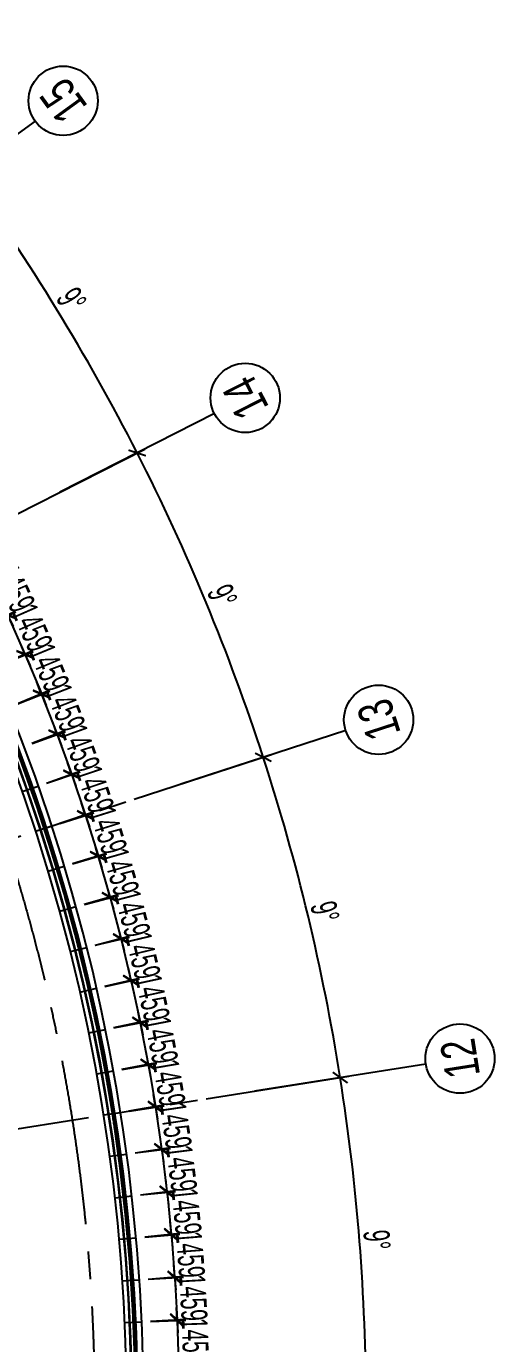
# Model space of a CAD drawing. Extents: x 104132 to 3338343, y -1228862 to 1409848.
# Drawn here: x 1305927 to 1322314, y 98885 to 144506 of the extents above; entities that cross this region are included whole.
import ezdxf
from ezdxf.enums import TextEntityAlignment as Align

# ---------------------------------------------------------------- set-up
doc = ezdxf.new("R2010")
doc.units = 0
doc.linetypes.add('CENTER', pattern=[50.8, 31.75, -6.35, 6.35, -6.35])
doc.linetypes.add('CENTER2', pattern=[28.575, 19.05, -3.175, 3.175, -3.175])
doc.layers.get('0').update_dxf_attribs({"color": 8})
doc.layers.get('Defpoints').update_dxf_attribs({"color": 8})
for name, color, linetype in [('#幕墙线-平面', 8, 'Continuous'), ('#标注', 8, 'Continuous'), ('#轴线', 8, 'CENTER2'), ('A-FLOR-UNDR', 8, 'Continuous'), ('DOTE', 8, 'CENTER')]:
    doc.layers.add(name, color=color, linetype=linetype)
doc.styles.add('JHZX', font='jrs.shx', dxfattribs={"width": 0.6, "bigfont": 'jhz.shx'})
doc.dimstyles.new('JZBZ-300', dxfattribs={"dimscale": 300, "dimtxt": 3, "dimasz": 1.5, "dimexe": 1, "dimexo": 1, "dimgap": 0.5, "dimtad": 1, "dimdec": 0, "dimdsep": 46, "dimtxsty": 'JHZX', "dimblk1": 'ARCHTICK', "dimblk2": 'ARCHTICK', "dimsah": 1, "dimcen": 0, "dimclrd": 1, "dimclre": 1, "dimclrt": 2, "dimadec": 3, "dimazin": 2, "dimtfac": 1, "dimtdec": 0, "dimtix": 1, "dimtmove": 0, "dimatfit": 3, "dimfxl": 1, "dimtolj": 1, "dimlwd": -1, "dimlwe": -1, "dimarcsym": 1})

# ---------------------------------------------------------------- blocks, each defined once
blk = doc.blocks.new('_ARCHTICK')
at = {"color": 0, "linetype": 'ByBlock', "const_width": 0.15}
blk.add_lwpolyline([(-0.5, -0.5), (0.5, 0.5)], dxfattribs=at)
blk = doc.blocks.new('*D15')
at = {"layer": '#标注', "color": 1, "ltscale": 300, "transparency": 16777216}
for p, q in [((638631, -136708), (643569, -135926)), ((639468, -147346), (644468, -147346))]:
    blk.add_line(p, q, dxfattribs=at)
blk.add_arc((571468, -147346), 72700, 360, 9, dxfattribs=at)
at = {"layer": 'Defpoints', "color": 0, "ltscale": 300, "transparency": 16777216}
for p in [(638334, -136755), (644068, -143541), (571468, -147346), (639168, -147346)]:
    blk.add_point(p, dxfattribs=at)
at = {"layer": '#标注', "color": 1, "ltscale": 300, "transparency": 16777216, "xscale": 450, "yscale": 450, "zscale": 450}
for p, rotation in [((643273, -135973), 99.00000000000026), ((644168, -147346), 269.9999999999998)]:
    blk.add_blockref('_ARCHTICK', p, dxfattribs=dict(at, rotation=rotation))
at = {"layer": '#标注', "color": 2, "ltscale": 300, "transparency": 16777216, "insert": (644542, -141595), "char_height": 900, "attachment_point": 5, "rotation": 274.5, "style": 'JHZX'}
blk.add_mtext('\\A1;9°', dxfattribs=at)
blk = doc.blocks.new('*D16')
at = {"layer": '#标注', "color": 1, "ltscale": 300, "transparency": 16777216}
for p, q in [((636140, -126333), (640895, -124788)), ((638631, -136708), (643569, -135926))]:
    blk.add_line(p, q, dxfattribs=at)
blk.add_arc((571468, -147346), 72700, 9, 18, dxfattribs=at)
at = {"layer": 'Defpoints', "color": 0, "ltscale": 300, "transparency": 16777216}
for p in [(635854, -126425), (642579, -132231), (638334, -136755), (571468, -147346)]:
    blk.add_point(p, dxfattribs=at)
at = {"layer": '#标注', "color": 1, "ltscale": 300, "transparency": 16777216, "xscale": 450, "yscale": 450, "zscale": 450}
for p, rotation in [((640610, -124880), 108.0000000000008), ((643273, -135973), 279.0000000000009)]:
    blk.add_blockref('_ARCHTICK', p, dxfattribs=dict(at, rotation=rotation))
at = {"layer": '#标注', "color": 2, "ltscale": 300, "transparency": 16777216, "insert": (642743, -130234), "char_height": 900, "attachment_point": 5, "rotation": 283.5, "style": 'JHZX'}
blk.add_mtext('\\A1;9°', dxfattribs=at)
blk = doc.blocks.new('*D17')
at = {"layer": '#标注', "color": 1, "ltscale": 300, "transparency": 16777216}
for p, q in [((632056, -116475), (636511, -114205)), ((636140, -126333), (640895, -124788))]:
    blk.add_line(p, q, dxfattribs=at)
blk.add_arc((571468, -147346), 72700, 18, 27, dxfattribs=at)
at = {"layer": 'Defpoints', "color": 0, "ltscale": 300, "transparency": 16777216}
for p in [(631789, -116611), (639339, -121293), (635854, -126425), (571468, -147346)]:
    blk.add_point(p, dxfattribs=at)
at = {"layer": '#标注', "color": 1, "ltscale": 300, "transparency": 16777216, "xscale": 450, "yscale": 450, "zscale": 450}
for p, rotation in [((636244, -114341), 117.0000000000009), ((640610, -124880), 288.0000000000002)]:
    blk.add_blockref('_ARCHTICK', p, dxfattribs=dict(at, rotation=rotation))
at = {"layer": '#标注', "color": 2, "ltscale": 300, "transparency": 16777216, "insert": (639188, -119295), "char_height": 900, "attachment_point": 5, "rotation": 292.5, "style": 'JHZX'}
blk.add_mtext('\\A1;9°', dxfattribs=at)
blk = doc.blocks.new('*D18')
at = {"layer": '#标注', "color": 1, "ltscale": 300, "transparency": 16777216}
for p, q in [((626481, -107376), (630526, -104438)), ((632056, -116475), (636511, -114205))]:
    blk.add_line(p, q, dxfattribs=at)
blk.add_arc((571468, -147346), 72700, 27, 36, dxfattribs=at)
at = {"layer": 'Defpoints', "color": 0, "ltscale": 300, "transparency": 16777216}
for p in [(626238, -107553), (634428, -110996), (631789, -116611), (571468, -147346)]:
    blk.add_point(p, dxfattribs=at)
at = {"layer": '#标注', "color": 1, "ltscale": 300, "transparency": 16777216, "xscale": 450, "yscale": 450, "zscale": 450}
for p, rotation in [((630283, -104614), 126.000000000001), ((636244, -114341), 297.0000000000011)]:
    blk.add_blockref('_ARCHTICK', p, dxfattribs=dict(at, rotation=rotation))
at = {"layer": '#标注', "color": 2, "ltscale": 300, "transparency": 16777216, "insert": (633966, -109047), "char_height": 900, "attachment_point": 5, "rotation": 301.5, "style": 'JHZX'}
blk.add_mtext('\\A1;9°', dxfattribs=at)
blk = doc.blocks.new('*U1046')
blk.add_line((0, -20), (0, 0))
blk.add_circle((0, -24), 4)
at = {"style": 'JHZX', "width": 0.75}
blk.add_attdef('AXES', text='', height=4, dxfattribs=at).set_placement((0, -24), align=Align.MIDDLE_CENTER)
blk = doc.blocks.new('QWEAFSD')
at = {"layer": '#幕墙线-平面', "ltscale": 300}
for points in [[(233621, 508458), (234174, 508651)], [(234083, 507089), (234640, 507269)], [(234515, 505709), (235075, 505877)], [(234915, 504320), (235479, 504476)], [(235284, 502922), (235851, 503065)], [(235621, 501517), (236191, 501647)], [(235927, 500104), (236500, 500222)], [(236201, 498685), (236777, 498789)], [(236443, 497260), (237021, 497351)], [(236653, 495830), (237233, 495908)], [(236831, 494395), (237412, 494461)], [(236977, 492957), (237559, 493010)], [(237090, 491516), (237674, 491556)], [(237171, 490073), (237756, 490099)]]:
    blk.add_lwpolyline(points, dxfattribs=at)
at = {"layer": 'A-FLOR-UNDR', "ltscale": 5}
for radius, end in [(65000, 202.58664), (64800, 202.00419), (64750, 201.83199), (64600, 201.19687), (64580, 201.09026), (64415, 200.57143)]:
    blk.add_arc((172821, 487183), radius, 322.26362, end, dxfattribs=at)
blk = doc.blocks.new('*D198')
at = {"layer": '#标注', "color": 1, "ltscale": 300, "transparency": 16777216}
for p, q in [((445997, -271796), (447107, -271276)), ((446835, -271404), (446645, -270996)), ((446835, -271404), (447453, -272725)), ((446615, -273117), (447725, -272598)), ((447453, -272725), (447644, -273132))]:
    blk.add_line(p, q, dxfattribs=at)
at = {"layer": 'Defpoints', "color": 0, "ltscale": 300, "transparency": 16777216}
for p in [(445725, -271923), (447453, -272725), (446344, -273244)]:
    blk.add_point(p, dxfattribs=at)
at = {"layer": '#标注', "color": 1, "ltscale": 300, "transparency": 16777216, "xscale": 450, "yscale": 450, "zscale": 450}
for p, rotation in [((446835, -271404), 295.0714285714671), ((447453, -272725), 115.071428571467)]:
    blk.add_blockref('_ARCHTICK', p, dxfattribs=dict(at, rotation=rotation))
at = {"layer": '#标注', "color": 2, "ltscale": 300, "transparency": 16777216, "insert": (447688, -271810), "char_height": 900, "attachment_point": 5, "rotation": 295.0714, "style": 'JHZX'}
blk.add_mtext('\\A1;1459', dxfattribs=at)
blk = doc.blocks.new('*D199')
at = {"layer": '#标注', "color": 1, "ltscale": 300, "transparency": 16777216}
for p, q in [((447465, -272750), (447283, -272338)), ((446618, -273123), (447739, -272629)), ((447465, -272750), (448053, -274084)), ((447206, -274458), (448328, -273963)), ((448053, -274084), (448234, -274496))]:
    blk.add_line(p, q, dxfattribs=at)
at = {"layer": 'Defpoints', "color": 0, "ltscale": 300, "transparency": 16777216}
for p in [(446344, -273244), (448053, -274084), (446932, -274579)]:
    blk.add_point(p, dxfattribs=at)
at = {"layer": '#标注', "color": 1, "ltscale": 300, "transparency": 16777216, "xscale": 450, "yscale": 450, "zscale": 450}
for p, rotation in [((447465, -272750), 293.7857142857535), ((448053, -274084), 113.7857142857535)]:
    blk.add_blockref('_ARCHTICK', p, dxfattribs=dict(at, rotation=rotation))
at = {"layer": '#标注', "color": 2, "ltscale": 300, "transparency": 16777216, "insert": (448308, -273175), "char_height": 900, "attachment_point": 5, "rotation": 293.7857, "style": 'JHZX'}
blk.add_mtext('\\A1;1459', dxfattribs=at)
blk = doc.blocks.new('*D200')
at = {"layer": '#标注', "color": 1, "ltscale": 300, "transparency": 16777216}
for p, q in [((448064, -274110), (447892, -273694)), ((447209, -274464), (448341, -273995)), ((448064, -274110), (448622, -275457)), ((447767, -275811), (448899, -275342)), ((448622, -275457), (448794, -275873))]:
    blk.add_line(p, q, dxfattribs=at)
at = {"layer": 'Defpoints', "color": 0, "ltscale": 300, "transparency": 16777216}
for p in [(446932, -274579), (448622, -275457), (447490, -275926)]:
    blk.add_point(p, dxfattribs=at)
at = {"layer": '#标注', "color": 1, "ltscale": 300, "transparency": 16777216, "xscale": 450, "yscale": 450, "zscale": 450}
for p, rotation in [((448064, -274110), 292.5000000000364), ((448622, -275457), 112.5000000000364)]:
    blk.add_blockref('_ARCHTICK', p, dxfattribs=dict(at, rotation=rotation))
at = {"layer": '#标注', "color": 2, "ltscale": 300, "transparency": 16777216, "insert": (448897, -274554), "char_height": 900, "attachment_point": 5, "rotation": 292.5, "style": 'JHZX'}
blk.add_mtext('\\A1;1459', dxfattribs=at)
blk = doc.blocks.new('*D201')
at = {"layer": '#标注', "color": 1, "ltscale": 300, "transparency": 16777216}
for p, q in [((448632, -275483), (448469, -275063)), ((447770, -275818), (448912, -275374)), ((448632, -275483), (449160, -276842)), ((448297, -277177), (449440, -276734)), ((449160, -276842), (449323, -277262))]:
    blk.add_line(p, q, dxfattribs=at)
at = {"layer": 'Defpoints', "color": 0, "ltscale": 300, "transparency": 16777216}
for p in [(447490, -275926), (449160, -276842), (448018, -277286)]:
    blk.add_point(p, dxfattribs=at)
at = {"layer": '#标注', "color": 1, "ltscale": 300, "transparency": 16777216, "xscale": 450, "yscale": 450, "zscale": 450}
for p, rotation in [((448632, -275483), 291.2142857143141), ((449160, -276842), 111.2142857143141)]:
    blk.add_blockref('_ARCHTICK', p, dxfattribs=dict(at, rotation=rotation))
at = {"layer": '#标注', "color": 2, "ltscale": 300, "transparency": 16777216, "insert": (449455, -275945), "char_height": 900, "attachment_point": 5, "rotation": 291.2143, "style": 'JHZX'}
blk.add_mtext('\\A1;1459', dxfattribs=at)
blk = doc.blocks.new('*D202')
at = {"layer": '#标注', "color": 1, "ltscale": 300, "transparency": 16777216}
for p, q in [((449170, -276868), (449016, -276445)), ((448300, -277184), (449452, -276766)), ((449170, -276868), (449667, -278239)), ((448797, -278555), (449949, -278137)), ((449667, -278239), (449820, -278662))]:
    blk.add_line(p, q, dxfattribs=at)
at = {"layer": 'Defpoints', "color": 0, "ltscale": 300, "transparency": 16777216}
for p in [(448018, -277286), (449667, -278239), (448515, -278657)]:
    blk.add_point(p, dxfattribs=at)
at = {"layer": '#标注', "color": 1, "ltscale": 300, "transparency": 16777216, "xscale": 450, "yscale": 450, "zscale": 450}
for p, rotation in [((449170, -276868), 289.9285714286084), ((449667, -278239), 109.9285714286084)]:
    blk.add_blockref('_ARCHTICK', p, dxfattribs=dict(at, rotation=rotation))
at = {"layer": '#标注', "color": 2, "ltscale": 300, "transparency": 16777216, "insert": (449982, -277349), "char_height": 900, "attachment_point": 5, "rotation": 289.9286, "style": 'JHZX'}
blk.add_mtext('\\A1;1459', dxfattribs=at)
blk = doc.blocks.new('*D203')
at = {"layer": '#标注', "color": 1, "ltscale": 300, "transparency": 16777216}
for p, q in [((448799, -278561), (449960, -278169)), ((449676, -278265), (449532, -277839)), ((449676, -278265), (450142, -279647)), ((449265, -279943), (450426, -279551)), ((450142, -279647), (450286, -280074))]:
    blk.add_line(p, q, dxfattribs=at)
at = {"layer": 'Defpoints', "color": 0, "ltscale": 300, "transparency": 16777216}
for p in [(448515, -278657), (450142, -279647), (448981, -280039)]:
    blk.add_point(p, dxfattribs=at)
at = {"layer": '#标注', "color": 1, "ltscale": 300, "transparency": 16777216, "xscale": 450, "yscale": 450, "zscale": 450}
for p, rotation in [((449676, -278265), 288.6428571428864), ((450142, -279647), 108.6428571428864)]:
    blk.add_blockref('_ARCHTICK', p, dxfattribs=dict(at, rotation=rotation))
at = {"layer": '#标注', "color": 2, "ltscale": 300, "transparency": 16777216, "insert": (450478, -278765), "char_height": 900, "attachment_point": 5, "rotation": 288.6429, "style": 'JHZX'}
blk.add_mtext('\\A1;1459', dxfattribs=at)
blk = doc.blocks.new('*D204')
at = {"layer": '#标注', "color": 1, "ltscale": 300, "transparency": 16777216}
for p, q in [((449267, -279950), (450437, -279584)), ((450151, -279674), (450016, -279244)), ((450151, -279674), (450586, -281066)), ((449703, -281342), (450872, -280976)), ((450586, -281066), (450720, -281495))]:
    blk.add_line(p, q, dxfattribs=at)
at = {"layer": 'Defpoints', "color": 0, "ltscale": 300, "transparency": 16777216}
for p in [(448981, -280039), (449416, -281431), (450586, -281066)]:
    blk.add_point(p, dxfattribs=at)
at = {"layer": '#标注', "color": 1, "ltscale": 300, "transparency": 16777216, "xscale": 450, "yscale": 450, "zscale": 450}
for p, rotation in [((450151, -279674), 287.3571428571817), ((450586, -281066), 107.3571428571817)]:
    blk.add_blockref('_ARCHTICK', p, dxfattribs=dict(at, rotation=rotation))
at = {"layer": '#标注', "color": 2, "ltscale": 300, "transparency": 16777216, "insert": (450941, -280191), "char_height": 900, "attachment_point": 5, "rotation": 287.3571, "style": 'JHZX'}
blk.add_mtext('\\A1;1459', dxfattribs=at)
blk = doc.blocks.new('*D205')
at = {"layer": '#标注', "color": 1, "ltscale": 300, "transparency": 16777216}
for p, q in [((449705, -281348), (450882, -281009)), ((450594, -281092), (450469, -280660)), ((450594, -281092), (450997, -282494)), ((450108, -282750), (451286, -282411)), ((450997, -282494), (451122, -282926))]:
    blk.add_line(p, q, dxfattribs=at)
at = {"layer": 'Defpoints', "color": 0, "ltscale": 300, "transparency": 16777216}
for p in [(449416, -281431), (449820, -282833), (450997, -282494)]:
    blk.add_point(p, dxfattribs=at)
at = {"layer": '#标注', "color": 1, "ltscale": 300, "transparency": 16777216, "xscale": 450, "yscale": 450, "zscale": 450}
for p, rotation in [((450594, -281092), 286.0714285714694), ((450997, -282494), 106.0714285714694)]:
    blk.add_blockref('_ARCHTICK', p, dxfattribs=dict(at, rotation=rotation))
at = {"layer": '#标注', "color": 2, "ltscale": 300, "transparency": 16777216, "insert": (451372, -281627), "char_height": 900, "attachment_point": 5, "rotation": 286.0714, "style": 'JHZX'}
blk.add_mtext('\\A1;1459', dxfattribs=at)
blk = doc.blocks.new('*D206')
at = {"layer": '#标注', "color": 1, "ltscale": 300, "transparency": 16777216}
for p, q in [((451005, -282520), (450890, -282085)), ((450110, -282756), (451295, -282444)), ((451005, -282520), (451377, -283930)), ((450482, -284166), (451667, -283854)), ((451377, -283930), (451492, -284365))]:
    blk.add_line(p, q, dxfattribs=at)
at = {"layer": 'Defpoints', "color": 0, "ltscale": 300, "transparency": 16777216}
for p in [(449820, -282833), (451377, -283930), (450192, -284243)]:
    blk.add_point(p, dxfattribs=at)
at = {"layer": '#标注', "color": 1, "ltscale": 300, "transparency": 16777216, "xscale": 450, "yscale": 450, "zscale": 450}
for p, rotation in [((451005, -282520), 284.7857142857561), ((451377, -283930), 104.7857142857562)]:
    blk.add_blockref('_ARCHTICK', p, dxfattribs=dict(at, rotation=rotation))
at = {"layer": '#标注', "color": 2, "ltscale": 300, "transparency": 16777216, "insert": (451771, -283072), "char_height": 900, "attachment_point": 5, "rotation": 284.7857, "style": 'JHZX'}
blk.add_mtext('\\A1;1459', dxfattribs=at)
blk = doc.blocks.new('*D207')
at = {"layer": '#标注', "color": 1, "ltscale": 300, "transparency": 16777216}
for p, q in [((451384, -283957), (451279, -283519)), ((450484, -284173), (451675, -283887)), ((451384, -283957), (451724, -285375)), ((450825, -285591), (452016, -285305)), ((451724, -285375), (451829, -285813))]:
    blk.add_line(p, q, dxfattribs=at)
at = {"layer": 'Defpoints', "color": 0, "ltscale": 300, "transparency": 16777216}
for p in [(450192, -284243), (451724, -285375), (450533, -285661)]:
    blk.add_point(p, dxfattribs=at)
at = {"layer": '#标注', "color": 1, "ltscale": 300, "transparency": 16777216, "xscale": 450, "yscale": 450, "zscale": 450}
for p, rotation in [((451384, -283957), 283.5000000000358), ((451724, -285375), 103.5000000000358)]:
    blk.add_blockref('_ARCHTICK', p, dxfattribs=dict(at, rotation=rotation))
at = {"layer": '#标注', "color": 2, "ltscale": 300, "transparency": 16777216, "insert": (452137, -284526), "char_height": 900, "attachment_point": 5, "rotation": 283.5, "style": 'JHZX'}
blk.add_mtext('\\A1;1459', dxfattribs=at)
blk = doc.blocks.new('*D208')
at = {"layer": '#标注', "color": 1, "ltscale": 300, "transparency": 16777216}
for p, q in [((451730, -285402), (451635, -284962)), ((450826, -285598), (452024, -285339)), ((451730, -285402), (452039, -286828)), ((451135, -287023), (452332, -286764)), ((452039, -286828), (452134, -287267))]:
    blk.add_line(p, q, dxfattribs=at)
at = {"layer": 'Defpoints', "color": 0, "ltscale": 300, "transparency": 16777216}
for p in [(450533, -285661), (452039, -286828), (450841, -287087)]:
    blk.add_point(p, dxfattribs=at)
at = {"layer": '#标注', "color": 1, "ltscale": 300, "transparency": 16777216, "xscale": 450, "yscale": 450, "zscale": 450}
for p, rotation in [((451730, -285402), 282.2142857143251), ((452039, -286828), 102.2142857143251)]:
    blk.add_blockref('_ARCHTICK', p, dxfattribs=dict(at, rotation=rotation))
at = {"layer": '#标注', "color": 2, "ltscale": 300, "transparency": 16777216, "insert": (452471, -285988), "char_height": 900, "attachment_point": 5, "rotation": 282.2143, "style": 'JHZX'}
blk.add_mtext('\\A1;1459', dxfattribs=at)
blk = doc.blocks.new('*D209')
at = {"layer": '#标注', "color": 1, "ltscale": 300, "transparency": 16777216}
for p, q in [((452044, -286855), (451959, -286413)), ((451136, -287030), (452339, -286798)), ((452044, -286855), (452321, -288287)), ((451412, -288462), (452616, -288230)), ((452321, -288287), (452406, -288729))]:
    blk.add_line(p, q, dxfattribs=at)
at = {"layer": 'Defpoints', "color": 0, "ltscale": 300, "transparency": 16777216}
for p in [(450841, -287087), (452321, -288287), (451118, -288519)]:
    blk.add_point(p, dxfattribs=at)
at = {"layer": '#标注', "color": 1, "ltscale": 300, "transparency": 16777216, "xscale": 450, "yscale": 450, "zscale": 450}
for p, rotation in [((452044, -286855), 280.928571428606), ((452321, -288287), 100.928571428606)]:
    blk.add_blockref('_ARCHTICK', p, dxfattribs=dict(at, rotation=rotation))
at = {"layer": '#标注', "color": 2, "ltscale": 300, "transparency": 16777216, "insert": (452772, -287457), "char_height": 900, "attachment_point": 5, "rotation": 280.9286, "style": 'JHZX'}
blk.add_mtext('\\A1;1459', dxfattribs=at)
blk = doc.blocks.new('*D210')
at = {"layer": '#标注', "color": 1, "ltscale": 300, "transparency": 16777216}
for p, q in [((451414, -288469), (452622, -288263)), ((452326, -288314), (452250, -287870)), ((452326, -288314), (452570, -289752)), ((451658, -289907), (452866, -289701)), ((452570, -289752), (452646, -290195))]:
    blk.add_line(p, q, dxfattribs=at)
at = {"layer": 'Defpoints', "color": 0, "ltscale": 300, "transparency": 16777216}
for p in [(451118, -288519), (451362, -289957), (452570, -289752)]:
    blk.add_point(p, dxfattribs=at)
at = {"layer": '#标注', "color": 1, "ltscale": 300, "transparency": 16777216, "xscale": 450, "yscale": 450, "zscale": 450}
for p, rotation in [((452326, -288314), 279.6428571428901), ((452570, -289752), 99.64285714289011)]:
    blk.add_blockref('_ARCHTICK', p, dxfattribs=dict(at, rotation=rotation))
at = {"layer": '#标注', "color": 2, "ltscale": 300, "transparency": 16777216, "insert": (453040, -288932), "char_height": 900, "attachment_point": 5, "rotation": 279.6429, "style": 'JHZX'}
blk.add_mtext('\\A1;1459', dxfattribs=at)
blk = doc.blocks.new('*D211')
at = {"layer": '#标注', "color": 1, "ltscale": 300, "transparency": 16777216}
for p, q in [((452574, -289779), (452509, -289334)), ((451659, -289913), (452871, -289735)), ((452574, -289779), (452786, -291222)), ((451871, -291356), (453083, -291178)), ((452786, -291222), (452852, -291667))]:
    blk.add_line(p, q, dxfattribs=at)
at = {"layer": 'Defpoints', "color": 0, "ltscale": 300, "transparency": 16777216}
for p in [(451362, -289957), (451574, -291400), (452786, -291222)]:
    blk.add_point(p, dxfattribs=at)
at = {"layer": '#标注', "color": 1, "ltscale": 300, "transparency": 16777216, "xscale": 450, "yscale": 450, "zscale": 450}
for p, rotation in [((452574, -289779), 278.35714285719), ((452786, -291222), 98.35714285718996)]:
    blk.add_blockref('_ARCHTICK', p, dxfattribs=dict(at, rotation=rotation))
at = {"layer": '#标注', "color": 2, "ltscale": 300, "transparency": 16777216, "insert": (453274, -290413), "char_height": 900, "attachment_point": 5, "rotation": 278.3571, "style": 'JHZX'}
blk.add_mtext('\\A1;1459', dxfattribs=at)
blk = doc.blocks.new('*D212')
at = {"layer": '#标注', "color": 1, "ltscale": 300, "transparency": 16777216}
for p, q in [((452790, -291249), (452735, -290803)), ((451872, -291363), (453088, -291212)), ((452790, -291249), (452970, -292697)), ((452051, -292811), (453267, -292660)), ((452970, -292697), (453025, -293143))]:
    blk.add_line(p, q, dxfattribs=at)
at = {"layer": 'Defpoints', "color": 0, "ltscale": 300, "transparency": 16777216}
for p in [(451574, -291400), (451754, -292847), (452970, -292697)]:
    blk.add_point(p, dxfattribs=at)
at = {"layer": '#标注', "color": 1, "ltscale": 300, "transparency": 16777216, "xscale": 450, "yscale": 450, "zscale": 450}
for p, rotation in [((452790, -291249), 277.071428571465), ((452970, -292697), 97.07142857146505)]:
    blk.add_blockref('_ARCHTICK', p, dxfattribs=dict(at, rotation=rotation))
at = {"layer": '#标注', "color": 2, "ltscale": 300, "transparency": 16777216, "insert": (453475, -291899), "char_height": 900, "attachment_point": 5, "rotation": 277.0714, "style": 'JHZX'}
blk.add_mtext('\\A1;1459', dxfattribs=at)
blk = doc.blocks.new('*D213')
at = {"layer": '#标注', "color": 1, "ltscale": 300, "transparency": 16777216}
for p, q in [((452973, -292724), (452927, -292276)), ((452052, -292817), (453271, -292694)), ((452973, -292724), (453120, -294175)), ((452199, -294268), (453418, -294145)), ((453120, -294175), (453165, -294623))]:
    blk.add_line(p, q, dxfattribs=at)
at = {"layer": 'Defpoints', "color": 0, "ltscale": 300, "transparency": 16777216}
for p in [(451754, -292847), (453120, -294175), (451901, -294299)]:
    blk.add_point(p, dxfattribs=at)
at = {"layer": '#标注', "color": 1, "ltscale": 300, "transparency": 16777216, "xscale": 450, "yscale": 450, "zscale": 450}
for p, rotation in [((452973, -292724), 275.7857142857609), ((453120, -294175), 95.78571428576086)]:
    blk.add_blockref('_ARCHTICK', p, dxfattribs=dict(at, rotation=rotation))
at = {"layer": '#标注', "color": 2, "ltscale": 300, "transparency": 16777216, "insert": (453643, -293389), "char_height": 900, "attachment_point": 5, "rotation": 275.7857, "style": 'JHZX'}
blk.add_mtext('\\A1;1459', dxfattribs=at)
blk = doc.blocks.new('*D214')
at = {"layer": '#标注', "color": 1, "ltscale": 300, "transparency": 16777216}
for p, q in [((453122, -294202), (453087, -293754)), ((452200, -294275), (453421, -294179)), ((453122, -294202), (453237, -295657)), ((452314, -295729), (453536, -295633)), ((453237, -295657), (453272, -296105))]:
    blk.add_line(p, q, dxfattribs=at)
at = {"layer": 'Defpoints', "color": 0, "ltscale": 300, "transparency": 16777216}
for p in [(451901, -294299), (452015, -295753), (453237, -295657)]:
    blk.add_point(p, dxfattribs=at)
at = {"layer": '#标注', "color": 1, "ltscale": 300, "transparency": 16777216, "xscale": 450, "yscale": 450, "zscale": 450}
for p, rotation in [((453122, -294202), 274.5000000000484), ((453237, -295657), 94.5000000000484)]:
    blk.add_blockref('_ARCHTICK', p, dxfattribs=dict(at, rotation=rotation))
at = {"layer": '#标注', "color": 2, "ltscale": 300, "transparency": 16777216, "insert": (453778, -294882), "char_height": 900, "attachment_point": 5, "rotation": 274.5, "style": 'JHZX'}
blk.add_mtext('\\A1;1459', dxfattribs=at)
blk = doc.blocks.new('*D215')
at = {"layer": '#标注', "color": 1, "ltscale": 300, "transparency": 16777216}
for p, q in [((453239, -295684), (453213, -295235)), ((452315, -295736), (453538, -295667)), ((453239, -295684), (453320, -297140)), ((452397, -297192), (453620, -297123)), ((453320, -297140), (453346, -297590))]:
    blk.add_line(p, q, dxfattribs=at)
at = {"layer": 'Defpoints', "color": 0, "ltscale": 300, "transparency": 16777216}
for p in [(452015, -295753), (452097, -297209), (453320, -297140)]:
    blk.add_point(p, dxfattribs=at)
at = {"layer": '#标注', "color": 1, "ltscale": 300, "transparency": 16777216, "xscale": 450, "yscale": 450, "zscale": 450}
for p, rotation in [((453239, -295684), 273.2142857143227), ((453320, -297140), 93.2142857143227)]:
    blk.add_blockref('_ARCHTICK', p, dxfattribs=dict(at, rotation=rotation))
at = {"layer": '#标注', "color": 2, "ltscale": 300, "transparency": 16777216, "insert": (453879, -296378), "char_height": 900, "attachment_point": 5, "rotation": 273.2143, "style": 'JHZX'}
blk.add_mtext('\\A1;1459', dxfattribs=at)
blk = doc.blocks.new('*D216')
at = {"layer": '#标注', "color": 1, "ltscale": 300, "transparency": 16777216}
for p, q in [((453322, -297168), (453306, -296718)), ((452397, -297199), (453621, -297158)), ((453322, -297168), (453371, -298625)), ((452446, -298657), (453671, -298615)), ((453371, -298625), (453386, -299075))]:
    blk.add_line(p, q, dxfattribs=at)
at = {"layer": 'Defpoints', "color": 0, "ltscale": 300, "transparency": 16777216}
for p in [(452097, -297209), (452146, -298667), (453371, -298625)]:
    blk.add_point(p, dxfattribs=at)
at = {"layer": '#标注', "color": 1, "ltscale": 300, "transparency": 16777216, "xscale": 450, "yscale": 450, "zscale": 450}
for p, rotation in [((453322, -297168), 271.9285714286083), ((453371, -298625), 91.92857142860835)]:
    blk.add_blockref('_ARCHTICK', p, dxfattribs=dict(at, rotation=rotation))
at = {"layer": '#标注', "color": 2, "ltscale": 300, "transparency": 16777216, "insert": (453946, -297876), "char_height": 900, "attachment_point": 5, "rotation": 271.9286, "style": 'JHZX'}
blk.add_mtext('\\A1;1459', dxfattribs=at)
blk = doc.blocks.new('轴网20240313')
at = {"layer": '#标注', "ltscale": 300}
blk.add_circle((571467.9, -147345.9), 64700, dxfattribs=at)
at = {"layer": '#轴线', "ltscale": 300}
for p, q in [((586019, -142617.9), (635854.4, -126425.4)), ((586579.5, -144952.4), (638334.4, -136755.3))]:
    blk.add_line(p, q, dxfattribs=at)
for radius in [64700, 63300]:
    blk.add_circle((571467.9, -147345.9), radius, dxfattribs=at)
at = {"layer": '#标注'}
for p, xscale, yscale, zscale, rotation, values in [((627856.3, -106377.3), 300, 300, 300, 125.9999999999873, {'AXES': '15'}), ((633571, -115702.8), 300, 300, 300, 116.9999999999873, {'AXES': '14'}), ((637756.5, -125807.4), 300.0000000000007, 300.0000000000007, 300.0000000000007, 107.9999999999874, {'AXES': '13'}), ((640309.7, -136442.4), 300, 300, 300, 98.99999999998602, {'AXES': '12'})]:
    blk.add_blockref('*U1046', p, dxfattribs=dict(at, xscale=xscale, yscale=yscale, zscale=zscale, rotation=rotation)).add_auto_attribs(values)
at = {"layer": '#标注', "ltscale": 300}
for base, p1, p2, picture, middle in [((634427.9, -110995.9), (631789, -116610.7), (626238.3, -107552.8), '*D18', (633966.4, -109046.7)), ((639339.2, -121292.5), (635854.4, -126425.4), (631789, -116610.7), '*D17', (639188.2, -119295.2)), ((642579.2, -132230.7), (638334.4, -136755.3), (635854.4, -126425.4), '*D16', (642742.6, -130234.3)), ((644068.2, -143541.1), (639167.9, -147345.9), (638334.4, -136755.3), '*D15', (644541.9, -141594.8))]:
    dim = blk.add_angular_dim_3p(base=base, center=(571467.9, -147345.9), p1=p1, p2=p2, dimstyle='JZBZ-300', dxfattribs=at)
    dim.commit()
    dim.dimension.update_dxf_attribs({"geometry": picture, "text_midpoint": middle})
blk = doc.blocks.new('WQEDSF')
at = {"layer": '#标注', "ltscale": 300}
for p1, p2, distance, picture, middle in [((445725.5, -271922.7), (446343.5, -273243.9), 1225.3, '*D198', (447687.8, -271809.8)), ((446343.5, -273243.9), (446931.8, -274578.5), 1225.3, '*D199', (448307.9, -273175)), ((446931.8, -274578.5), (447490, -275926.1), 1225.3, '*D200', (448897.2, -274553.8)), ((447490, -275926.1), (448017.8, -277285.8), 1225.3, '*D201', (449455.4, -275945.5)), ((448017.8, -277285.8), (448514.9, -278657), 1225.3, '*D202', (449982.3, -277349.3)), ((448514.9, -278657), (448981.2, -280039.1), 1225.3, '*D203', (450477.5, -278764.6)), ((448981.2, -280039.1), (449416.3, -281431.2), 1225.3, '*D204', (450940.9, -280190.6)), ((449416.3, -281431.2), (449820.1, -282832.8), 1225.3, '*D205', (451372.1, -281626.7)), ((449820.0697, -282832.7756), (450192.3026, -284243.0442), 1225.2809, '*D206', (451771.0266, -283072.0896)), ((450192.3, -284243), (450532.8, -285661.3), 1225.3, '*D207', (452137.4, -284526.1)), ((450532.8, -285661.3), (450841.4, -287086.9), 1225.3, '*D208', (452471.1, -285987.9)), ((450841.4, -287086.9), (451117.9, -288519), 1225.3, '*D209', (452771.8, -287456.9)), ((451117.9, -288519), (451362.2, -289956.9), 1225.3, '*D210', (453039.6, -288932.2)), ((451362.2, -289956.9), (451574.2, -291400), 1225.3, '*D211', (453274.1, -290413.2)), ((451574.2, -291400), (451753.8, -292847.5), 1225.3, '*D212', (453475.4, -291899)), ((451753.8, -292847.5), (451900.8, -294298.6), 1225.3, '*D213', (453643.3, -293389)), ((451900.8, -294298.6), (452015.3, -295752.7), 1225.3, '*D214', (453777.7, -294882.4)), ((452015.3, -295752.7), (452097, -297209), 1225.3, '*D215', (453878.6, -296378.5)), ((452097, -297209), (452146.1, -298666.7), 1225.3, '*D216', (453945.8, -297876.4))]:
    dim = blk.add_aligned_dim(p1=p1, p2=p2, distance=distance, dimstyle='JZBZ-300', dxfattribs=at)
    dim.commit()
    dim.dimension.update_dxf_attribs({"geometry": picture, "text_midpoint": middle})

msp = doc.modelspace()

# ---------------------------------------------------------------- block references
at = {"layer": '#幕墙线-平面'}
for name, p in [('QWEAFSD', (1072166, -390456)), ('WQEDSF', (857825, 396853))]:
    msp.add_blockref(name, p, dxfattribs=at)
at = {"layer": 'DOTE'}
msp.add_blockref('轴网20240313', (673520, 244073), dxfattribs=at)

doc.saveas('drawing.dxf')
